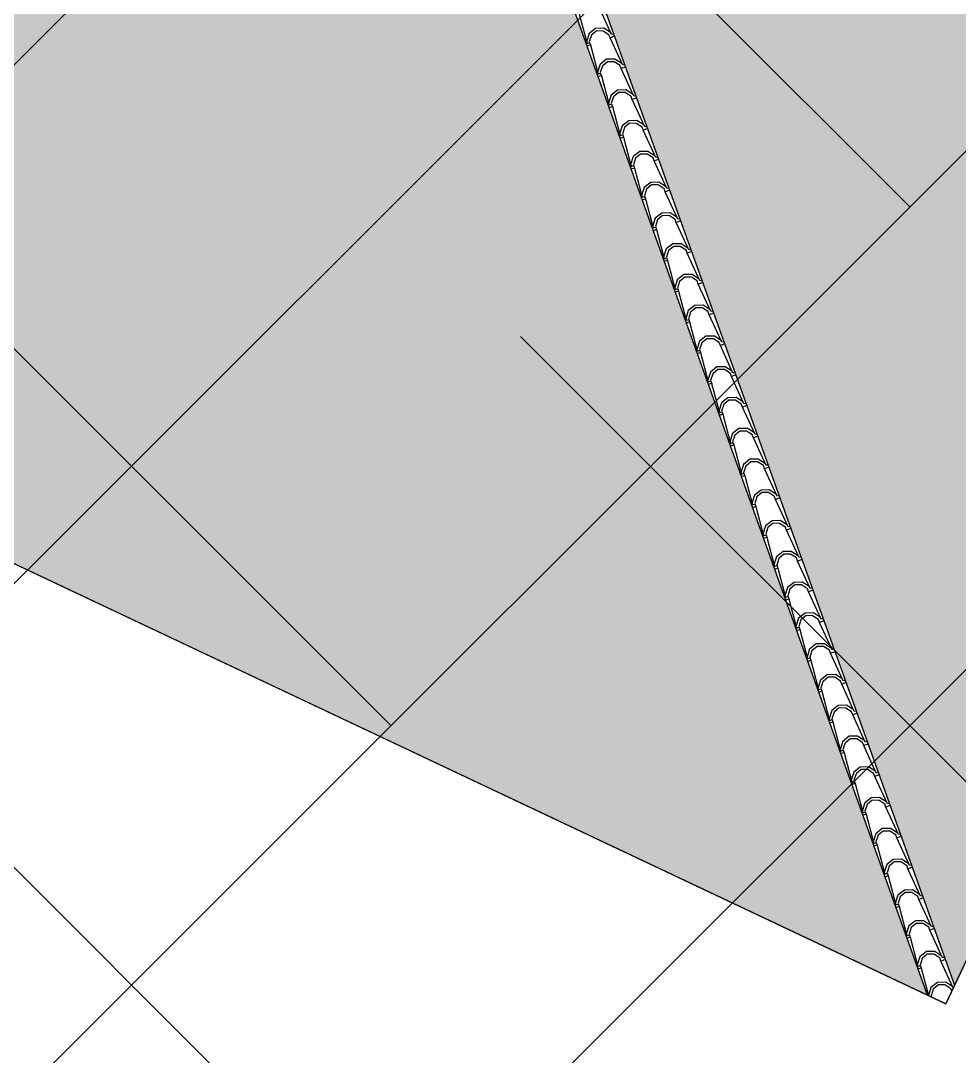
# Model space of a CAD drawing. Header units: millimetres. Extents: x 648844 to 649530, y 1246379 to 1246752.
# Drawn here: x 649136.64 to 649141.44, y 1246576.14 to 1246581.43 of the extents above; entities that cross this region are included whole.
import ezdxf

# ---------------------------------------------------------------- set-up
doc = ezdxf.new("R2010")
doc.units = ezdxf.units.MM
doc.header["$LTSCALE"] = 20
doc.header["$MEASUREMENT"] = 0
doc.layers.get('0').update_dxf_attribs({"linetype": 'CONTINUOUS'})
doc.layers.add('TECHO', color=30, linetype='CONTINUOUS')

# ---------------------------------------------------------------- blocks, each defined once
blk = doc.blocks.new('TEJA45')
at = {"layer": 'TECHO'}
for p, q in [((-0.1916, 4.2385), (-0.0979, 4.35)), ((-0.1043, 4.3069), (-0.0984, 4.35)), ((-0.0899, 4.3095), (-0.0852, 4.345)), ((-0.0857, 4.35), (-0.0828, 4.3472)), ((-0.0852, 4.3448), (-0.08, 4.35)), ((-0.0852, 4.2692), (-0.1041, 4.307)), ((-0.0756, 4.2788), (-0.0898, 4.3095)), ((-0.3097, 4.1203), (-0.2105, 4.2385)), ((-0.2105, 4.2385), (-0.214, 4.242)), ((-0.2105, 4.2385), (-0.201, 4.229)), ((-0.201, 4.2479), (-0.2046, 4.2515)), ((-0.2034, 4.2267), (-0.1915, 4.2385)), ((-0.1915, 4.2385), (-0.201, 4.2479)), ((0, 4.2602), (-0.1159, 4.1629)), ((-0.0474, 4.2503), (-0.0852, 4.2692)), ((-0.0449, 4.2646), (-0.0756, 4.2788)), ((-0.0038, 4.2561), (-0.0475, 4.2502)), ((-0.0095, 4.2692), (-0.0449, 4.2645)), ((0, 4.2788), (-0.0096, 4.2692)), ((-0.2224, 4.1887), (-0.2165, 4.2324)), ((-0.2034, 4.151), (-0.2223, 4.1888)), ((-0.2081, 4.1914), (-0.2034, 4.2268)), ((-0.1938, 4.1606), (-0.2079, 4.1914)), ((-0.3192, 4.1298), (-0.3227, 4.1333)), ((-0.3097, 4.1203), (-0.3192, 4.1298)), ((-0.1159, 4.144), (-0.2341, 4.0447)), ((-0.1656, 4.1321), (-0.2034, 4.151)), ((-0.1631, 4.1464), (-0.1938, 4.1606)), ((-0.1219, 4.1379), (-0.1656, 4.132)), ((-0.1276, 4.1511), (-0.1631, 4.1463)), ((-0.1159, 4.1629), (-0.1277, 4.151)), ((-0.0985, 4.1454), (-0.1159, 4.1629)), ((-0.108, 4.136), (-0.1159, 4.144)), ((-0.4279, 4.0022), (-0.3287, 4.1203)), ((-0.3406, 4.0706), (-0.3347, 4.1143)), ((-0.3286, 4.1203), (-0.3322, 4.1239)), ((-0.3286, 4.1203), (-0.3192, 4.1109)), ((-0.3262, 4.0732), (-0.3215, 4.1087)), ((-0.3215, 4.1085), (-0.3097, 4.1203)), ((-0.2341, 4.0258), (-0.3522, 3.9265)), ((-0.3215, 4.0329), (-0.3404, 4.0707)), ((-0.3119, 4.0425), (-0.3261, 4.0732)), ((-0.2837, 4.014), (-0.3215, 4.0329)), ((-0.2812, 4.0283), (-0.3119, 4.0425)), ((-0.2458, 4.0329), (-0.2812, 4.0282)), ((-0.2341, 4.0447), (-0.2459, 4.0329)), ((-0.2167, 4.0273), (-0.2341, 4.0447)), ((-0.2261, 4.0178), (-0.2341, 4.0258)), ((-0.5461, 3.884), (-0.4468, 4.0022)), ((-0.4587, 3.9524), (-0.4528, 3.9961)), ((-0.4468, 4.0022), (-0.4503, 4.0057)), ((-0.4468, 4.0022), (-0.4373, 3.9927)), ((-0.4444, 3.9551), (-0.4397, 3.9905)), ((-0.4373, 4.0116), (-0.4409, 4.0152)), ((-0.4397, 3.9903), (-0.4279, 4.0022)), ((-0.4279, 4.0022), (-0.4373, 4.0116)), ((-0.2401, 4.0198), (-0.2838, 4.0139)), ((-0.4397, 3.9147), (-0.4586, 3.9525)), ((-0.4301, 3.9243), (-0.4443, 3.955)), ((-0.3994, 3.9101), (-0.4301, 3.9243)), ((-0.3522, 3.9265), (-0.3641, 3.9147)), ((-0.3348, 3.9091), (-0.3522, 3.9265)), ((-0.6642, 3.7659), (-0.565, 3.884)), ((-0.5769, 3.8342), (-0.571, 3.878)), ((-0.5649, 3.884), (-0.5685, 3.8876)), ((-0.5649, 3.884), (-0.5555, 3.8746)), ((-0.5626, 3.8369), (-0.5578, 3.8724)), ((-0.5555, 3.8935), (-0.559, 3.897)), ((-0.5578, 3.8722), (-0.546, 3.884)), ((-0.546, 3.884), (-0.5555, 3.8935)), ((-0.3522, 3.9076), (-0.4704, 3.8084)), ((-0.4019, 3.8958), (-0.4397, 3.9147)), ((-0.3582, 3.9016), (-0.402, 3.8957)), ((-0.364, 3.9147), (-0.3994, 3.91)), ((-0.3443, 3.8997), (-0.3522, 3.9076)), ((-0.5578, 3.7965), (-0.5767, 3.8344)), ((-0.5482, 3.8062), (-0.5624, 3.8369)), ((-0.7824, 3.6477), (-0.6831, 3.7659)), ((-0.6951, 3.7161), (-0.6891, 3.7598)), ((-0.6831, 3.7658), (-0.6867, 3.7694)), ((-0.6831, 3.7658), (-0.6736, 3.7564)), ((-0.6736, 3.7753), (-0.6772, 3.7789)), ((-0.676, 3.754), (-0.6642, 3.7658)), ((-0.6642, 3.7658), (-0.6736, 3.7753)), ((-0.4704, 3.7895), (-0.5885, 3.6902)), ((-0.52, 3.7777), (-0.5579, 3.7966)), ((-0.5175, 3.792), (-0.5483, 3.8062)), ((-0.4764, 3.7835), (-0.5201, 3.7776)), ((-0.4821, 3.7966), (-0.5176, 3.7919)), ((-0.4704, 3.8084), (-0.4822, 3.7966)), ((-0.453, 3.791), (-0.4704, 3.8084)), ((-0.4624, 3.7815), (-0.4704, 3.7895)), ((-0.676, 3.6784), (-0.6949, 3.7162)), ((-0.6807, 3.7188), (-0.676, 3.7542)), ((-0.6664, 3.688), (-0.6806, 3.7187)), ((-0.7918, 3.6571), (-0.7954, 3.6607)), ((-0.7823, 3.6477), (-0.7918, 3.6571)), ((-0.5885, 3.6713), (-0.7067, 3.5721)), ((-0.6382, 3.6595), (-0.676, 3.6784)), ((-0.6357, 3.6738), (-0.6664, 3.688)), ((-0.5945, 3.6653), (-0.6383, 3.6594)), ((-0.6003, 3.6784), (-0.6357, 3.6737)), ((-0.5886, 3.6902), (-0.6004, 3.6784)), ((-0.5711, 3.6728), (-0.5886, 3.6902)), ((-0.5806, 3.6633), (-0.5886, 3.6713)), ((-0.9005, 3.5295), (-0.8013, 3.6477)), ((-0.8132, 3.5979), (-0.8073, 3.6417)), ((-0.8012, 3.6477), (-0.8048, 3.6513)), ((-0.8012, 3.6477), (-0.7918, 3.6382)), ((-0.7989, 3.6006), (-0.7941, 3.636)), ((-0.7845, 3.5699), (-0.7987, 3.6006)), ((-0.7942, 3.6359), (-0.7823, 3.6477)), ((-0.7067, 3.5532), (-0.8249, 3.4539)), ((-0.7942, 3.5602), (-0.8131, 3.598)), ((-0.7564, 3.5414), (-0.7942, 3.5603)), ((-0.7538, 3.5557), (-0.7846, 3.5698)), ((-0.7127, 3.5471), (-0.7564, 3.5412)), ((-0.7184, 3.5603), (-0.7539, 3.5555)), ((-0.7067, 3.5721), (-0.7185, 3.5603)), ((-0.6893, 3.5546), (-0.7067, 3.5721)), ((-0.6987, 3.5452), (-0.7067, 3.5532)), ((-1.0187, 3.4114), (-0.9194, 3.5295)), ((-0.9314, 3.4798), (-0.9255, 3.5235)), ((-0.9194, 3.5295), (-0.923, 3.5331)), ((-0.9194, 3.5295), (-0.9099, 3.5201)), ((-0.917, 3.4824), (-0.9123, 3.5179)), ((-0.9099, 3.539), (-0.9135, 3.5426)), ((-0.9123, 3.5177), (-0.9005, 3.5295)), ((-0.9005, 3.5295), (-0.9099, 3.539)), ((-0.9123, 3.4421), (-0.9312, 3.4799)), ((-0.9027, 3.4517), (-0.9169, 3.4824)), ((-0.8745, 3.4232), (-0.9123, 3.4421)), ((-0.872, 3.4375), (-0.9027, 3.4517)), ((-0.8366, 3.4421), (-0.872, 3.4374)), ((-0.8249, 3.4539), (-0.8367, 3.4421)), ((-0.8074, 3.4365), (-0.8249, 3.4539)), ((-1.1369, 3.2932), (-1.0376, 3.4114)), ((-1.0495, 3.3616), (-1.0436, 3.4053)), ((-1.0376, 3.4114), (-1.0411, 3.4149)), ((-1.0376, 3.4114), (-1.0281, 3.4019)), ((-1.0352, 3.3643), (-1.0305, 3.3997)), ((-1.0281, 3.4208), (-1.0317, 3.4244)), ((-1.0305, 3.3996), (-1.0187, 3.4114)), ((-1.0187, 3.4114), (-1.0281, 3.4208)), ((-0.8249, 3.435), (-0.943, 3.3358)), ((-0.8309, 3.429), (-0.8746, 3.4231)), ((-0.8169, 3.427), (-0.8249, 3.435)), ((-1.0305, 3.3239), (-1.0494, 3.3617)), ((-1.0209, 3.3335), (-1.035, 3.3643)), ((-0.943, 3.3358), (-0.9548, 3.3239)), ((-0.9256, 3.3183), (-0.943, 3.3358)), ((-1.255, 3.1751), (-1.1558, 3.2932)), ((-1.1677, 3.2435), (-1.1618, 3.2872)), ((-1.1557, 3.2932), (-1.1593, 3.2968)), ((-1.1557, 3.2932), (-1.1463, 3.2838)), ((-1.1463, 3.3027), (-1.1498, 3.3062)), ((-1.1486, 3.2814), (-1.1368, 3.2932)), ((-1.1368, 3.2932), (-1.1463, 3.3027)), ((-0.943, 3.3168), (-1.0612, 3.2176)), ((-0.9927, 3.305), (-1.0305, 3.3239)), ((-0.9902, 3.3193), (-1.0209, 3.3335)), ((-0.949, 3.3108), (-0.9927, 3.3049)), ((-0.9547, 3.324), (-0.9902, 3.3192)), ((-0.9351, 3.3089), (-0.943, 3.3168)), ((-1.1486, 3.2058), (-1.1675, 3.2436)), ((-1.1533, 3.2461), (-1.1486, 3.2816)), ((-1.139, 3.2154), (-1.1532, 3.2461)), ((-1.2739, 3.1751), (-1.2774, 3.1786)), ((-1.2644, 3.1845), (-1.268, 3.1881)), ((-1.255, 3.1751), (-1.2644, 3.1845)), ((-1.0612, 3.1987), (-1.1793, 3.0994)), ((-1.1108, 3.1869), (-1.1486, 3.2058)), ((-1.1083, 3.2012), (-1.139, 3.2154)), ((-1.0672, 3.1927), (-1.1109, 3.1868)), ((-1.0729, 3.2058), (-1.1083, 3.2011)), ((-1.0612, 3.2176), (-1.073, 3.2058)), ((-1.0438, 3.2002), (-1.0612, 3.2176)), ((-1.0532, 3.1907), (-1.0612, 3.1987)), ((-1.3732, 3.0569), (-1.2739, 3.1751)), ((-1.2858, 3.1253), (-1.2799, 3.169)), ((-1.2668, 3.0876), (-1.2857, 3.1254)), ((-1.2739, 3.1751), (-1.2644, 3.1656)), ((-1.2715, 3.128), (-1.2668, 3.1634)), ((-1.2572, 3.0972), (-1.2713, 3.128)), ((-1.2668, 3.1632), (-1.255, 3.1751)), ((-1.1793, 3.0805), (-1.2975, 2.9813)), ((-1.229, 3.0687), (-1.2668, 3.0876)), ((-1.2265, 3.083), (-1.2572, 3.0972)), ((-1.1853, 3.0745), (-1.2291, 3.0686)), ((-1.191, 3.0876), (-1.2265, 3.0829)), ((-1.1793, 3.0994), (-1.1912, 3.0876)), ((-1.1619, 3.082), (-1.1793, 3.0994)), ((-1.1714, 3.0726), (-1.1793, 3.0805)), ((-1.4913, 2.9388), (-1.3921, 3.0569)), ((-1.404, 3.0071), (-1.3981, 3.0509)), ((-1.392, 3.0569), (-1.3956, 3.0605)), ((-1.392, 3.0569), (-1.3826, 3.0474)), ((-1.3897, 3.0098), (-1.3849, 3.0453)), ((-1.3826, 3.0664), (-1.3861, 3.0699)), ((-1.3849, 3.0451), (-1.3731, 3.0569)), ((-1.3731, 3.0569), (-1.3826, 3.0664)), ((-1.3849, 2.9694), (-1.4038, 3.0072)), ((-1.3753, 2.9791), (-1.3895, 3.0098)), ((-1.3472, 2.9506), (-1.385, 2.9695)), ((-1.3446, 2.9649), (-1.3754, 2.9791)), ((-1.3092, 2.9695), (-1.3447, 2.9648)), ((-1.2975, 2.9813), (-1.3093, 2.9695)), ((-1.2801, 2.9639), (-1.2975, 2.9813)), ((-1.6095, 2.8206), (-1.5102, 2.9388)), ((-1.5222, 2.889), (-1.5163, 2.9327)), ((-1.5102, 2.9387), (-1.5138, 2.9423)), ((-1.5102, 2.9387), (-1.5007, 2.9293)), ((-1.5078, 2.8917), (-1.5031, 2.9271)), ((-1.5007, 2.9482), (-1.5043, 2.9518)), ((-1.5031, 2.9269), (-1.4913, 2.9387)), ((-1.4913, 2.9387), (-1.5007, 2.9482)), ((-1.2975, 2.9624), (-1.4157, 2.8631)), ((-1.3035, 2.9564), (-1.3472, 2.9504)), ((-1.2895, 2.9544), (-1.2975, 2.9624)), ((-1.5031, 2.8513), (-1.522, 2.8891)), ((-1.4935, 2.8609), (-1.5077, 2.8916)), ((-1.4628, 2.8467), (-1.4935, 2.8609)), ((-1.4157, 2.8631), (-1.4275, 2.8513)), ((-1.3982, 2.8457), (-1.4157, 2.8631)), ((-1.7276, 2.7024), (-1.6284, 2.8206)), ((-1.6403, 2.7708), (-1.6344, 2.8145)), ((-1.6283, 2.8206), (-1.6319, 2.8242)), ((-1.6283, 2.8206), (-1.6189, 2.8111)), ((-1.626, 2.7735), (-1.6212, 2.8089)), ((-1.6189, 2.83), (-1.6225, 2.8336)), ((-1.6213, 2.8088), (-1.6094, 2.8206)), ((-1.6094, 2.8206), (-1.6189, 2.83)), ((-1.4157, 2.8442), (-1.5338, 2.745)), ((-1.4653, 2.8324), (-1.5031, 2.8513)), ((-1.4217, 2.8382), (-1.4654, 2.8323)), ((-1.4274, 2.8513), (-1.4628, 2.8466)), ((-1.4077, 2.8362), (-1.4157, 2.8442)), ((-1.6213, 2.7331), (-1.6402, 2.7709)), ((-1.6116, 2.7428), (-1.6258, 2.7735)), ((-1.8458, 2.5843), (-1.7465, 2.7024)), ((-1.7465, 2.7024), (-1.7501, 2.706)), ((-1.7465, 2.7024), (-1.737, 2.693)), ((-1.737, 2.7119), (-1.7406, 2.7154)), ((-1.7394, 2.6906), (-1.7276, 2.7024)), ((-1.7276, 2.7024), (-1.737, 2.7119)), ((-1.5338, 2.7261), (-1.652, 2.6268)), ((-1.5835, 2.7142), (-1.6213, 2.7332)), ((-1.5809, 2.7286), (-1.6117, 2.7427)), ((-1.5398, 2.72), (-1.5835, 2.7141)), ((-1.5455, 2.7332), (-1.581, 2.7284)), ((-1.5338, 2.745), (-1.5456, 2.7332)), ((-1.5164, 2.7275), (-1.5338, 2.745)), ((-1.5258, 2.7181), (-1.5338, 2.7261)), ((-1.7585, 2.6527), (-1.7526, 2.6964)), ((-1.7394, 2.615), (-1.7583, 2.6528)), ((-1.7441, 2.6553), (-1.7394, 2.6908)), ((-1.7298, 2.6246), (-1.744, 2.6553)), ((-1.8552, 2.5937), (-1.8588, 2.5973)), ((-1.652, 2.6079), (-1.7701, 2.5086)), ((-1.7016, 2.5961), (-1.7394, 2.615)), ((-1.6991, 2.6104), (-1.7298, 2.6246)), ((-1.658, 2.6019), (-1.7017, 2.596)), ((-1.6637, 2.615), (-1.6991, 2.6103)), ((-1.652, 2.6268), (-1.6638, 2.615)), ((-1.6346, 2.6094), (-1.652, 2.6268)), ((-1.644, 2.5999), (-1.652, 2.6079)), ((-1.964, 2.4661), (-1.8647, 2.5843)), ((-1.8766, 2.5345), (-1.8707, 2.5782)), ((-1.8647, 2.5843), (-1.8682, 2.5878)), ((-1.8647, 2.5843), (-1.8552, 2.5748)), ((-1.8623, 2.5372), (-1.8576, 2.5726)), ((-1.8576, 2.5725), (-1.8458, 2.5843)), ((-1.8458, 2.5843), (-1.8552, 2.5937)), ((-1.7701, 2.4897), (-1.8883, 2.3905)), ((-1.8576, 2.4968), (-1.8765, 2.5346)), ((-1.8479, 2.5064), (-1.8621, 2.5372)), ((-1.8198, 2.4779), (-1.8576, 2.4968)), ((-1.8173, 2.4923), (-1.848, 2.5064)), ((-1.7818, 2.4969), (-1.8173, 2.4921)), ((-1.7701, 2.5087), (-1.7819, 2.4968)), ((-1.7527, 2.4912), (-1.7701, 2.5087)), ((-1.7622, 2.4818), (-1.7701, 2.4897)), ((-2.0821, 2.348), (-1.9829, 2.4661)), ((-1.9948, 2.4163), (-1.9889, 2.4601)), ((-1.9828, 2.4661), (-1.9864, 2.4697)), ((-1.9828, 2.4661), (-1.9734, 2.4567)), ((-1.9804, 2.419), (-1.9757, 2.4545)), ((-1.9734, 2.4756), (-1.9769, 2.4791)), ((-1.9757, 2.4543), (-1.9639, 2.4661)), ((-1.9639, 2.4661), (-1.9734, 2.4756)), ((-1.7761, 2.4837), (-1.8199, 2.4778)), ((-1.9757, 2.3786), (-1.9946, 2.4165)), ((-1.9661, 2.3883), (-1.9803, 2.419)), ((-1.9354, 2.3741), (-1.9661, 2.3883)), ((-1.8883, 2.3905), (-1.9001, 2.3787)), ((-1.8709, 2.3731), (-1.8883, 2.3905)), ((-2.2003, 2.2298), (-2.101, 2.348)), ((-2.113, 2.2982), (-2.1071, 2.3419)), ((-2.101, 2.348), (-2.1045, 2.3515)), ((-2.101, 2.348), (-2.0915, 2.3385)), ((-2.0986, 2.3009), (-2.0939, 2.3363)), ((-2.0915, 2.3574), (-2.0951, 2.361)), ((-2.0939, 2.3361), (-2.0821, 2.348)), ((-2.0821, 2.348), (-2.0915, 2.3574)), ((-1.8883, 2.3716), (-2.0064, 2.2723)), ((-1.9379, 2.3598), (-1.9758, 2.3787)), ((-1.8943, 2.3656), (-1.938, 2.3597)), ((-1.9, 2.3787), (-1.9354, 2.374)), ((-1.8803, 2.3636), (-1.8883, 2.3716)), ((-2.0939, 2.2605), (-2.1128, 2.2983)), ((-2.0843, 2.2701), (-2.0984, 2.3009)), ((-2.3184, 2.1117), (-2.2192, 2.2298)), ((-2.2311, 2.18), (-2.2252, 2.2238)), ((-2.2191, 2.2298), (-2.2227, 2.2334)), ((-2.2191, 2.2298), (-2.2097, 2.2203)), ((-2.2097, 2.2393), (-2.2132, 2.2428)), ((-2.212, 2.218), (-2.2002, 2.2298)), ((-2.2002, 2.2298), (-2.2097, 2.2393)), ((-2.0064, 2.2534), (-2.1246, 2.1542)), ((-2.0561, 2.2416), (-2.0939, 2.2605)), ((-2.0536, 2.2559), (-2.0843, 2.2701)), ((-2.0124, 2.2474), (-2.0562, 2.2415)), ((-2.0181, 2.2605), (-2.0536, 2.2558)), ((-2.0064, 2.2723), (-2.0183, 2.2605)), ((-1.989, 2.2549), (-2.0064, 2.2723)), ((-1.9985, 2.2455), (-2.0064, 2.2534)), ((-2.212, 2.1423), (-2.2309, 2.1801)), ((-2.2168, 2.1827), (-2.212, 2.2182)), ((-2.2024, 2.152), (-2.2166, 2.1827)), ((-2.3278, 2.1211), (-2.3314, 2.1247)), ((-2.3184, 2.1116), (-2.3278, 2.1211)), ((-2.1246, 2.1353), (-2.2428, 2.036)), ((-2.1743, 2.1235), (-2.2121, 2.1424)), ((-2.1717, 2.1378), (-2.2024, 2.152)), ((-2.1306, 2.1292), (-2.1743, 2.1233)), ((-2.1363, 2.1424), (-2.1717, 2.1377)), ((-2.1246, 2.1542), (-2.1364, 2.1424)), ((-2.1072, 2.1368), (-2.1246, 2.1542)), ((-2.1166, 2.1273), (-2.1246, 2.1353)), ((-2.4366, 1.9935), (-2.3373, 2.1117)), ((-2.3493, 2.0619), (-2.3434, 2.1056)), ((-2.3373, 2.1116), (-2.3409, 2.1152)), ((-2.3373, 2.1116), (-2.3278, 2.1022)), ((-2.3349, 2.0646), (-2.3302, 2.1)), ((-2.3302, 2.0998), (-2.3184, 2.1116)), ((-2.2428, 2.0171), (-2.3609, 1.9179)), ((-2.3302, 2.0242), (-2.3491, 2.062)), ((-2.3206, 2.0338), (-2.3348, 2.0645)), ((-2.2924, 2.0053), (-2.3302, 2.0242)), ((-2.2899, 2.0196), (-2.3206, 2.0338)), ((-2.2545, 2.0242), (-2.2899, 2.0195)), ((-2.2428, 2.036), (-2.2546, 2.0242)), ((-2.2253, 2.0186), (-2.2428, 2.036)), ((-2.2348, 2.0091), (-2.2428, 2.0171)), ((-2.5547, 1.8753), (-2.4555, 1.9935)), ((-2.4674, 1.9437), (-2.4615, 1.9874)), ((-2.4554, 1.9935), (-2.459, 1.9971)), ((-2.4554, 1.9935), (-2.446, 1.984)), ((-2.4531, 1.9464), (-2.4483, 1.9819)), ((-2.446, 2.0029), (-2.4496, 2.0065)), ((-2.4484, 1.9817), (-2.4365, 1.9935)), ((-2.4365, 1.9935), (-2.446, 2.0029)), ((-2.2488, 2.0111), (-2.2925, 2.0052)), ((-2.4484, 1.906), (-2.4673, 1.9438)), ((-2.4387, 1.9157), (-2.4529, 1.9464)), ((-2.4106, 1.8871), (-2.4484, 1.9061)), ((-2.408, 1.9015), (-2.4388, 1.9157)), ((-2.3726, 1.9061), (-2.4081, 1.9013)), ((-2.3609, 1.9179), (-2.3727, 1.906)), ((-2.3435, 1.9004), (-2.3609, 1.9179)), ((-2.6729, 1.7572), (-2.5737, 1.8753)), ((-2.5856, 1.8256), (-2.5797, 1.8693)), ((-2.5736, 1.8753), (-2.5772, 1.8789)), ((-2.5736, 1.8753), (-2.5642, 1.8659)), ((-2.5712, 1.8282), (-2.5665, 1.8637)), ((-2.5642, 1.8848), (-2.5677, 1.8883)), ((-2.5665, 1.8635), (-2.5547, 1.8753)), ((-2.5547, 1.8753), (-2.5642, 1.8848)), ((-2.3609, 1.899), (-2.4791, 1.7997)), ((-2.3669, 1.8929), (-2.4106, 1.887)), ((-2.3529, 1.891), (-2.3609, 1.899)), ((-2.5665, 1.7879), (-2.5854, 1.8257)), ((-2.5569, 1.7975), (-2.5711, 1.8282)), ((-2.7911, 1.639), (-2.6918, 1.7572)), ((-2.7038, 1.7074), (-2.6978, 1.7511)), ((-2.6918, 1.7572), (-2.6953, 1.7607)), ((-2.6918, 1.7572), (-2.6823, 1.7477)), ((-2.6823, 1.7666), (-2.6859, 1.7702)), ((-2.6847, 1.7454), (-2.6729, 1.7572)), ((-2.6729, 1.7572), (-2.6823, 1.7666)), ((-2.4791, 1.7808), (-2.5972, 1.6815)), ((-2.5287, 1.769), (-2.5665, 1.7879)), ((-2.5262, 1.7833), (-2.5569, 1.7975)), ((-2.4851, 1.7748), (-2.5288, 1.7689)), ((-2.4908, 1.7879), (-2.5262, 1.7832)), ((-2.4791, 1.7997), (-2.4909, 1.7879)), ((-2.4617, 1.7823), (-2.4791, 1.7997)), ((-2.4711, 1.7728), (-2.4791, 1.7808)), ((-2.6847, 1.6697), (-2.7036, 1.7075)), ((-2.6894, 1.7101), (-2.6847, 1.7455)), ((-2.675, 1.6794), (-2.6892, 1.7101)), ((-2.8099, 1.639), (-2.8135, 1.6426)), ((-2.8005, 1.6485), (-2.804, 1.652)), ((-2.791, 1.639), (-2.8005, 1.6485)), ((-2.5972, 1.6626), (-2.7154, 1.5634)), ((-2.6469, 1.6508), (-2.6847, 1.6697)), ((-2.6444, 1.6652), (-2.6751, 1.6793)), ((-2.6032, 1.6566), (-2.647, 1.6507)), ((-2.6089, 1.6697), (-2.6444, 1.665)), ((-2.5972, 1.6815), (-2.6091, 1.6697)), ((-2.5798, 1.6641), (-2.5972, 1.6815)), ((-2.5893, 1.6547), (-2.5972, 1.6626)), ((-2.9092, 1.5209), (-2.81, 1.639)), ((-2.8219, 1.5892), (-2.816, 1.633)), ((-2.8028, 1.5515), (-2.8217, 1.5894)), ((-2.8099, 1.639), (-2.8005, 1.6296)), ((-2.8075, 1.5919), (-2.8028, 1.6274)), ((-2.7932, 1.5612), (-2.8074, 1.5919)), ((-2.8028, 1.6272), (-2.791, 1.639)), ((-2.7154, 1.5445), (-2.8335, 1.4452)), ((-2.765, 1.5327), (-2.8029, 1.5516)), ((-2.7625, 1.547), (-2.7932, 1.5612)), ((-2.7214, 1.5385), (-2.7651, 1.5325)), ((-2.7271, 1.5516), (-2.7625, 1.5469)), ((-2.7154, 1.5634), (-2.7272, 1.5516)), ((-2.698, 1.546), (-2.7154, 1.5634)), ((-2.7074, 1.5365), (-2.7154, 1.5445)), ((-3.0274, 1.4027), (-2.9281, 1.5209)), ((-2.9401, 1.4711), (-2.9342, 1.5148)), ((-2.9281, 1.5209), (-2.9316, 1.5244)), ((-2.9281, 1.5209), (-2.9186, 1.5114)), ((-2.9257, 1.4738), (-2.921, 1.5092)), ((-2.9186, 1.5303), (-2.9222, 1.5339)), ((-2.921, 1.509), (-2.9092, 1.5209)), ((-2.9092, 1.5209), (-2.9186, 1.5303)), ((-2.921, 1.4334), (-2.9399, 1.4712)), ((-2.9114, 1.443), (-2.9255, 1.4738)), ((-2.8832, 1.4145), (-2.921, 1.4334)), ((-2.8807, 1.4288), (-2.9114, 1.443)), ((-2.8452, 1.4334), (-2.8807, 1.4287)), ((-2.8336, 1.4452), (-2.8454, 1.4334)), ((-2.8161, 1.4278), (-2.8336, 1.4452)), ((-3.1455, 1.2845), (-3.0463, 1.4027)), ((-3.0582, 1.3529), (-3.0523, 1.3966)), ((-3.0462, 1.4027), (-3.0498, 1.4063)), ((-3.0462, 1.4027), (-3.0368, 1.3932)), ((-3.0439, 1.3556), (-3.0391, 1.3911)), ((-3.0368, 1.4121), (-3.0403, 1.4157)), ((-3.0391, 1.3909), (-3.0273, 1.4027)), ((-3.0273, 1.4027), (-3.0368, 1.4121)), ((-2.8335, 1.4263), (-2.9517, 1.3271)), ((-2.8396, 1.4203), (-2.8833, 1.4144)), ((-2.8256, 1.4184), (-2.8336, 1.4263)), ((-3.0391, 1.3152), (-3.0581, 1.353)), ((-3.0295, 1.3249), (-3.0437, 1.3556)), ((-2.9988, 1.3107), (-3.0295, 1.3249)), ((-2.9517, 1.3271), (-2.9635, 1.3153)), ((-2.9343, 1.3097), (-2.9517, 1.3271)), ((-3.2637, 1.1664), (-3.1644, 1.2845)), ((-3.1764, 1.2348), (-3.1705, 1.2785)), ((-3.1644, 1.2845), (-3.168, 1.2881)), ((-3.1644, 1.2845), (-3.1549, 1.2751)), ((-3.162, 1.2375), (-3.1573, 1.2729)), ((-3.1549, 1.294), (-3.1585, 1.2976)), ((-3.1573, 1.2727), (-3.1455, 1.2845)), ((-3.1455, 1.2845), (-3.1549, 1.294)), ((-2.9517, 1.3082), (-3.0699, 1.2089)), ((-3.0014, 1.2964), (-3.0392, 1.3153)), ((-2.9577, 1.3021), (-3.0014, 1.2962)), ((-2.9634, 1.3153), (-2.9988, 1.3105)), ((-2.9437, 1.3002), (-2.9517, 1.3082)), ((-3.1573, 1.1971), (-3.1762, 1.2349)), ((-3.1477, 1.2067), (-3.1618, 1.2374)), ((-3.3818, 1.0482), (-3.2826, 1.1664)), ((-3.2826, 1.1664), (-3.2861, 1.1699)), ((-3.2826, 1.1664), (-3.2731, 1.1569)), ((-3.2731, 1.1758), (-3.2767, 1.1794)), ((-3.2755, 1.1546), (-3.2636, 1.1664)), ((-3.2636, 1.1664), (-3.2731, 1.1758)), ((-3.0699, 1.19), (-3.188, 1.0908)), ((-3.1195, 1.1782), (-3.1573, 1.1971)), ((-3.117, 1.1925), (-3.1477, 1.2067)), ((-3.0759, 1.184), (-3.1196, 1.1781)), ((-3.0816, 1.1971), (-3.117, 1.1924)), ((-3.0699, 1.2089), (-3.0817, 1.1971)), ((-3.0524, 1.1915), (-3.0699, 1.2089)), ((-3.0619, 1.182), (-3.0699, 1.19)), ((-3.2945, 1.1166), (-3.2886, 1.1603)), ((-3.2755, 1.0789), (-3.2944, 1.1167)), ((-3.2802, 1.1193), (-3.2754, 1.1548)), ((-3.2658, 1.0886), (-3.28, 1.1193)), ((-3.3913, 1.0577), (-3.3948, 1.0612)), ((-3.188, 1.0718), (-3.3062, 0.9726)), ((-3.2377, 1.06), (-3.2755, 1.0789)), ((-3.2351, 1.0744), (-3.2659, 1.0886)), ((-3.194, 1.0658), (-3.2378, 1.0599)), ((-3.1997, 1.079), (-3.2352, 1.0742)), ((-3.188, 1.0908), (-3.1998, 1.0789)), ((-3.1706, 1.0733), (-3.188, 1.0908)), ((-3.1801, 1.0639), (-3.188, 1.0719)), ((-3.5, 0.9301), (-3.4008, 1.0482)), ((-3.4127, 0.9984), (-3.4068, 1.0422)), ((-3.4007, 1.0482), (-3.4043, 1.0518)), ((-3.4007, 1.0482), (-3.3913, 1.0388)), ((-3.3983, 1.0012), (-3.3936, 1.0366)), ((-3.3936, 1.0364), (-3.3818, 1.0482)), ((-3.3818, 1.0482), (-3.3913, 1.0577)), ((-3.3062, 0.9537), (-3.4243, 0.8544)), ((-3.3936, 0.9608), (-3.4125, 0.9986)), ((-3.384, 0.9704), (-3.3982, 1.0011)), ((-3.3558, 0.9419), (-3.3936, 0.9608)), ((-3.3533, 0.9562), (-3.384, 0.9704)), ((-3.3179, 0.9608), (-3.3533, 0.9561)), ((-3.3062, 0.9726), (-3.318, 0.9608)), ((-3.2888, 0.9552), (-3.3062, 0.9726)), ((-3.2982, 0.9457), (-3.3062, 0.9537)), ((-3.6182, 0.8119), (-3.5189, 0.9301)), ((-3.5309, 0.8803), (-3.525, 0.924)), ((-3.5189, 0.9301), (-3.5224, 0.9336)), ((-3.5189, 0.9301), (-3.5094, 0.9206)), ((-3.5165, 0.883), (-3.5118, 0.9184)), ((-3.5094, 0.9395), (-3.513, 0.9431)), ((-3.5118, 0.9183), (-3.5, 0.9301)), ((-3.5, 0.9301), (-3.5094, 0.9395)), ((-3.3122, 0.9477), (-3.3559, 0.9418)), ((-3.5118, 0.8426), (-3.5307, 0.8804)), ((-3.5021, 0.8523), (-3.5163, 0.883)), ((-3.4714, 0.8381), (-3.5022, 0.8522)), ((-3.4243, 0.8544), (-3.4362, 0.8426)), ((-3.4069, 0.837), (-3.4243, 0.8544)), ((-3.7363, 0.6938), (-3.6371, 0.8119)), ((-3.649, 0.7621), (-3.6431, 0.8059)), ((-3.637, 0.8119), (-3.6406, 0.8155)), ((-3.637, 0.8119), (-3.6276, 0.8025)), ((-3.6346, 0.7648), (-3.6299, 0.8003)), ((-3.6276, 0.8214), (-3.6311, 0.8249)), ((-3.6299, 0.8001), (-3.6181, 0.8119)), ((-3.6181, 0.8119), (-3.6276, 0.8214)), ((-3.4243, 0.8355), (-3.5425, 0.7363)), ((-3.474, 0.8237), (-3.5118, 0.8426)), ((-3.4304, 0.8295), (-3.4741, 0.8236)), ((-3.436, 0.8426), (-3.4715, 0.8379)), ((-3.4164, 0.8276), (-3.4243, 0.8355)), ((-3.6299, 0.7244), (-3.6488, 0.7623)), ((-3.6203, 0.7341), (-3.6345, 0.7648)), ((-3.8545, 0.5756), (-3.7552, 0.6938)), ((-3.7552, 0.6938), (-3.7587, 0.6973)), ((-3.7552, 0.6938), (-3.7457, 0.6843)), ((-3.7457, 0.7032), (-3.7493, 0.7068)), ((-3.7481, 0.6819), (-3.7363, 0.6938)), ((-3.7363, 0.6938), (-3.7457, 0.7032)), ((-3.5425, 0.7174), (-3.6606, 0.6181)), ((-3.5921, 0.7056), (-3.63, 0.7245)), ((-3.5896, 0.7199), (-3.6203, 0.7341)), ((-3.5485, 0.7113), (-3.5922, 0.7054)), ((-3.5542, 0.7245), (-3.5896, 0.7198)), ((-3.5425, 0.7363), (-3.5543, 0.7245)), ((-3.5251, 0.7189), (-3.5425, 0.7363)), ((-3.5345, 0.7094), (-3.5425, 0.7174)), ((-3.7672, 0.644), (-3.7613, 0.6877)), ((-3.7481, 0.6063), (-3.767, 0.6441)), ((-3.7528, 0.6467), (-3.7481, 0.6821)), ((-3.7385, 0.6159), (-3.7526, 0.6467)), ((-3.6606, 0.5992), (-3.7788, 0.5)), ((-3.7103, 0.5874), (-3.7481, 0.6063)), ((-3.7078, 0.6018), (-3.7385, 0.6159)), ((-3.6667, 0.5932), (-3.7104, 0.5873)), ((-3.6723, 0.6063), (-3.7078, 0.6016)), ((-3.6607, 0.6181), (-3.6725, 0.6063)), ((-3.6432, 0.6007), (-3.6607, 0.6181)), ((-3.6527, 0.5913), (-3.6607, 0.5992))]:
    blk.add_line(p, q, dxfattribs=at)

msp = doc.modelspace()

# ---------------------------------------------------------------- hatches: boundary and pattern name
h = msp.add_hatch()
h.set_pattern_fill('ANSI38', color=3, scale=15, style=0)
h.set_pattern_definition([(45, (-526.4316, -3378.3679), (-1.3258252147, 1.3258252147), []), (135, (-526.4316, -3378.3679), (-3.9774756442, 1.3258252147), [4.6875, -2.8125])])
h.paths.add_polyline_path([(649074.6452, 1246583.5639), (649094.2426, 1246613.4564), (649153.4129, 1246584.5007), (649133.4856, 1246559.3165), (649131.7639, 1246538.9923), (649068.2828, 1246574.1817)])
h.paths.add_polyline_path([(649079.063, 1246573.7371), (649108.5591, 1246573.7371), (649108.5591, 1246579.2292), (649079.063, 1246579.2292)], flags=24)
at = {"layer": 'TECHO'}
h = msp.add_hatch(dxfattribs=at)
h.set_pattern_fill('SPANTILE', color=254, scale=0.205, angle=393.8926, style=0, pattern_type=2)
h.set_pattern_definition([(339.678726, (649196.116834, 1246576.226042), (-2.311787257, 0.865600952), [0.18931176, -4.5434808]), (244.70903, (649196.29436, 1246576.1603), (0.09777156, -0.2729299), [0.0164, -0.1886]), (64.70903, (649196.22161, 1246575.96794), (-0.09777156, 0.2729299), [0.0574, -0.1476]), (154.70903, (649196.24613, 1246576.01984), (-0.2729299, -0.09777156), [0.0205, -0.1845]), (334.70903, (649196.28365, 1246576.14722), (0.2729299, 0.09777156), [0.0205, -0.1845]), (64.70903, (649196.30218, 1246576.13846), (-0.09777156, 0.2729299), [0.0164, -0.1886]), (64.70903, (649196.20678, 1246575.97495), (-0.09777156, 0.2729299), [0.041, -0.164]), (149.739326, (649196.2243, 1246576.012017), (-2.1366304513, 1.2362991728), [0.18931176, -4.5434808]), (117.405126, (649196.215032, 1246576.016396), (2.0124363595, -3.8984034976), [0.05412164, -5.35803375]), (83.14393, (649196.19012, 1246576.064444), (-0.01019206, 0.45828055), [0.0518613, -0.5964055]), (46.27413, (649196.19631, 1246576.115934), (-0.36050879, -0.2831225), [0.0518613, -0.5964055]), (12.012926, (649196.232159, 1246576.153412), (4.289492157, 0.9207100335), [0.05412164, -5.35803375]), (84.933926, (649196.207475, 1246576.067581), (-0.2219661351, -2.3891748174), [0.0415094, -4.10942426]), (44.484126, (649196.21114, 1246576.108928), (1.704774998, 1.6885400438), [0.0415094, -4.10942426]), (12.114426, (649196.240755, 1246576.138014), (3.2853504978, 0.7149805862), [0.04387184, -4.3433196]), (117.303626, (649196.227599, 1246576.028597), (1.5337654707, -2.9920375354), [0.04387184, -4.3433196])])
h.paths.add_polyline_path([(649141.413, 1246576.5003), (649139.3889, 1246582.1505), (649145.0391, 1246584.1746)])
h = msp.add_hatch(dxfattribs=at)
h.set_pattern_fill('SPANTILE', color=254, scale=0.205, angle=123.8926, style=0, pattern_type=2)
h.set_pattern_definition([(239.739326, (649180.169499, 1246542.437046), (1.2362991728, 2.1366304513), [0.18931176, -4.5434808]), (334.70903, (649180.0741, 1246542.27353), (0.09777156, -0.2729299), [0.0164, -0.1886]), (154.70903, (649180.25244, 1246542.17112), (-0.09777156, 0.2729299), [0.0574, -0.1476]), (64.70903, (649180.20054, 1246542.19564), (0.2729299, 0.09777156), [0.0205, -0.1845]), (244.70903, (649180.09068, 1246542.27023), (-0.2729299, -0.09777156), [0.0205, -0.1845]), (154.70903, (649180.08192, 1246542.2517), (-0.09777156, 0.2729299), [0.0164, -0.1886]), (154.70903, (649180.25945, 1246542.18595), (-0.09777156, 0.2729299), [0.041, -0.164]), (69.678726, (649180.222379, 1246542.203466), (0.865600952, 2.311787257), [0.18931176, -4.5434808]), (102.012926, (649180.2267576, 1246542.212734), (0.9207100335, -4.289492157), [0.05412164, -5.35803375]), (136.27413, (649180.21549, 1246542.26567), (-0.2831225, 0.36050879), [0.0518613, -0.5964055]), (173.14393, (649180.178015, 1246542.30152), (0.45828055, 0.01019206), [0.0518613, -0.5964055]), (207.405126, (649180.126525, 1246542.307708), (-3.8984034976, -2.0124363595), [0.05412164, -5.35803375]), (134.484126, (649180.200095, 1246542.257075), (1.6885400438, -1.704774998), [0.0415094, -4.10942426]), (174.933926, (649180.171009, 1246542.286689), (-2.3891748174, 0.2219661351), [0.0415094, -4.10942426]), (207.303626, (649180.129662, 1246542.290355), (-2.9920375354, -1.5337654707), [0.04387184, -4.3433196]), (102.114426, (649180.209302, 1246542.21418), (0.7149805862, -3.2853504978), [0.04387184, -4.3433196])])
h.paths.add_polyline_path([(649139.2329, 1246582.1413), (649141.2718, 1246576.4497), (649130.885, 1246581.3575), (649136.5766, 1246583.3964)])

# ---------------------------------------------------------------- linework, layer by layer
at = {"color": 254}
msp.add_lwpolyline([(649130.7891, 1246581.4028), (649134.5059, 1246589.2689), (649145.0844, 1246584.2705), (649141.3677, 1246576.4044), (649130.7891, 1246581.4028)], dxfattribs=at)
at = {"layer": 'TECHO', "color": 254}
for p, q in [((649141.3677, 1246576.4044), (649145.0844, 1246584.2705)), ((649141.3677, 1246576.4044), (649145.0844, 1246584.2705)), ((649139.3889, 1246582.1505), (649141.413, 1246576.5003)), ((649139.2329, 1246582.1413), (649141.2718, 1246576.4497)), ((649130.7891, 1246581.4028), (649141.3677, 1246576.4044)), ((649141.3677, 1246576.4044), (649130.7891, 1246581.4028))]:
    msp.add_line(p, q, dxfattribs=at)

# ---------------------------------------------------------------- block references
at = {"color": 254, "xscale": -1, "rotation": 154.7090259853355}
msp.add_blockref('TEJA45', (649143.2261, 1246580.3374), dxfattribs=at)

doc.saveas('drawing.dxf')
